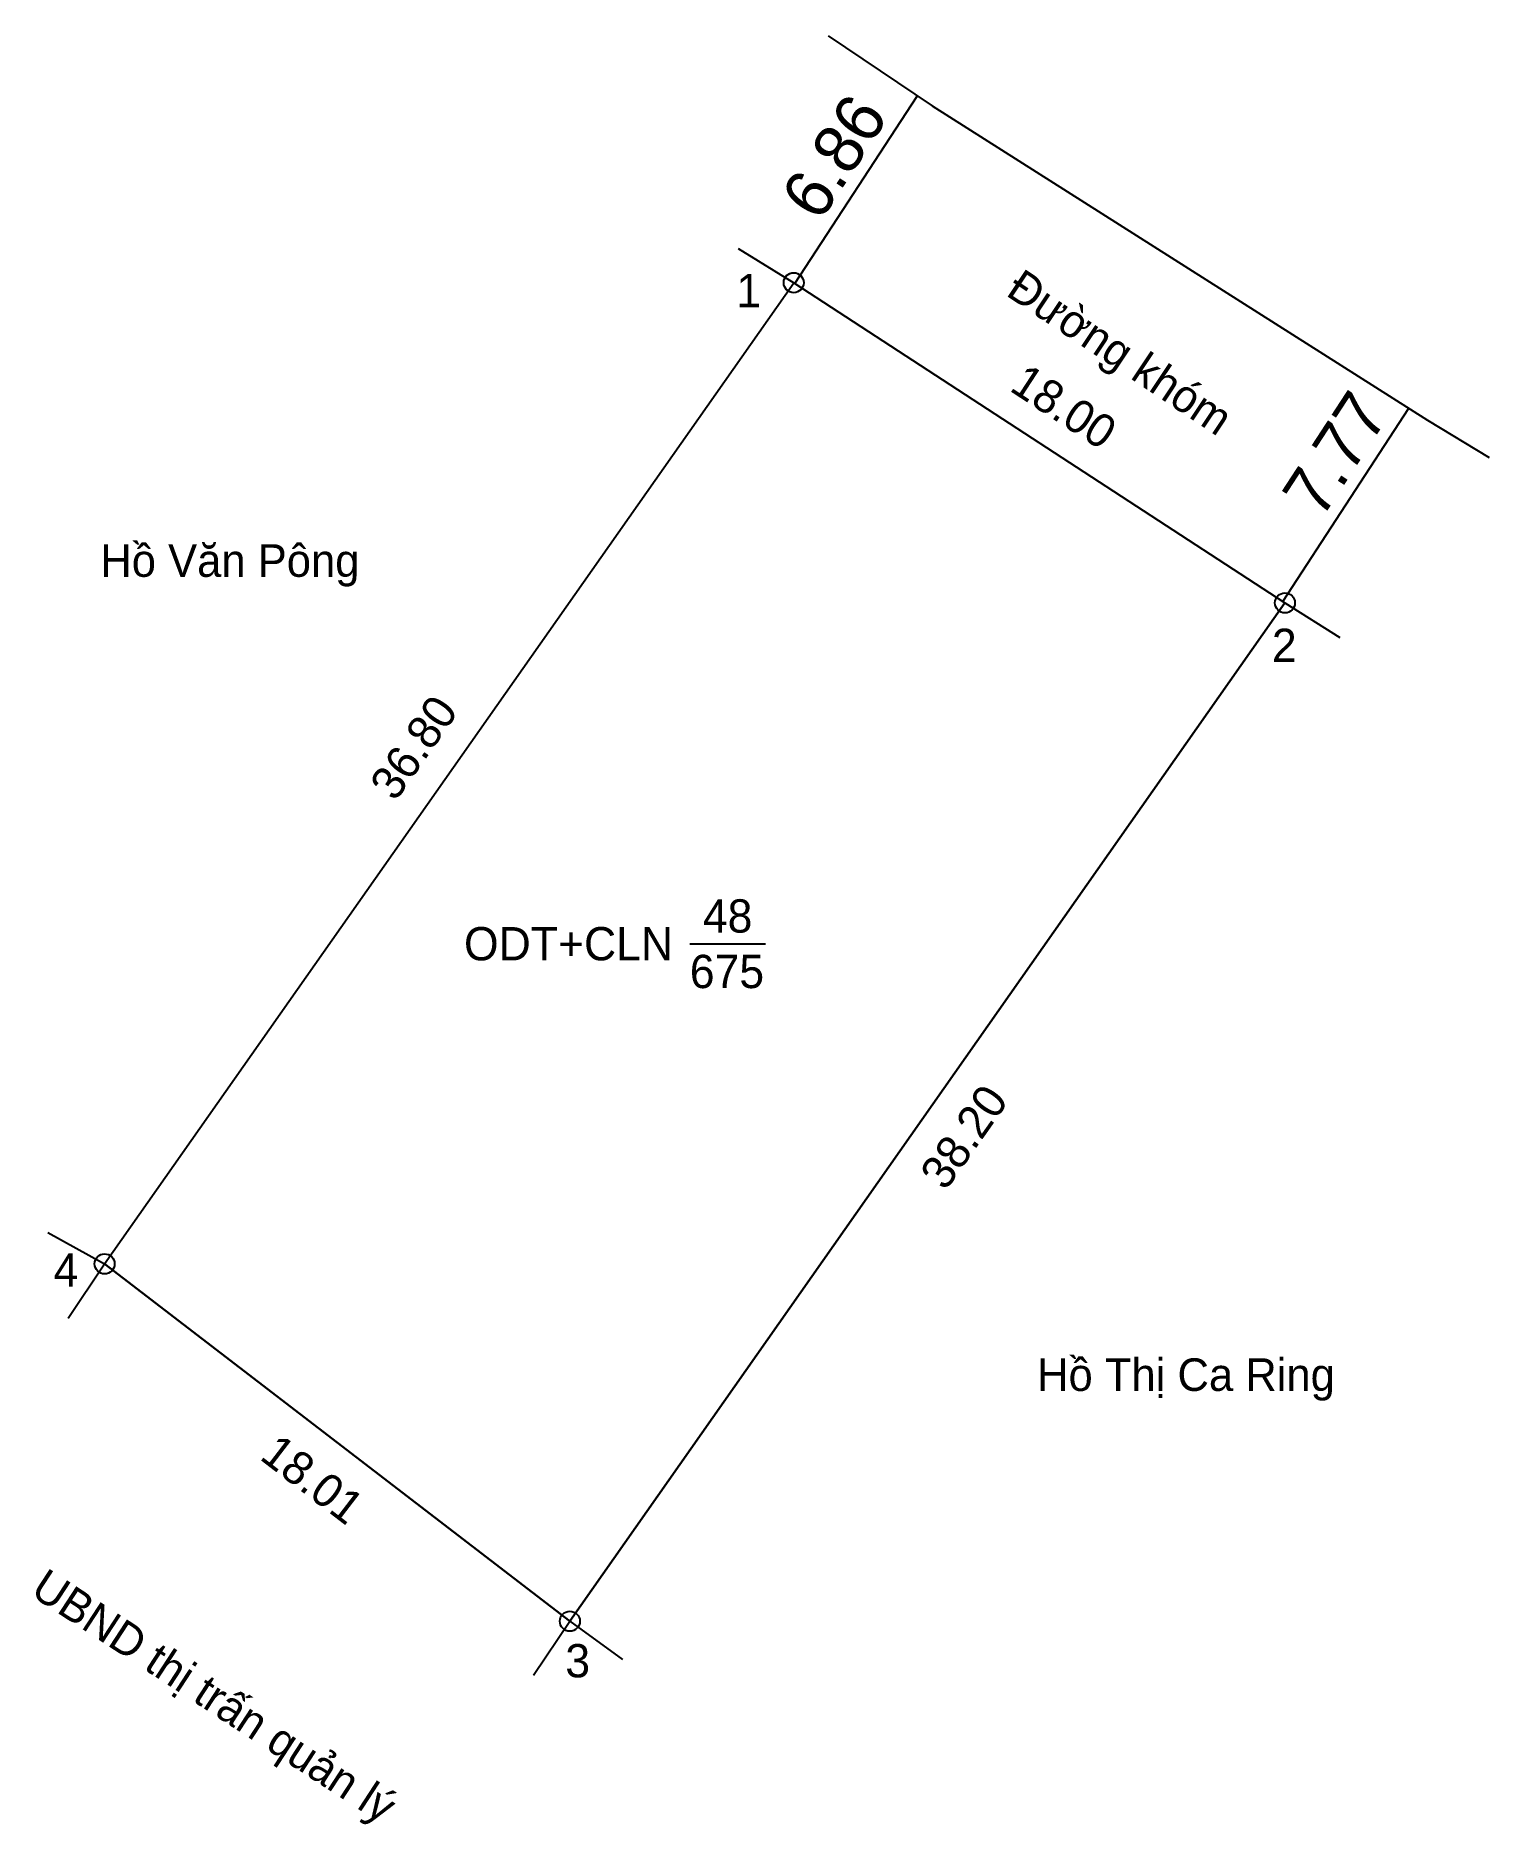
# Model space of a CAD drawing. Extents: x 535723.1 to 535767.7, y 1839208.5 to 1839263.4.
import ezdxf

# ---------------------------------------------------------------- set-up
doc = ezdxf.new("R2010")
doc.units = 0
for name, color, linetype in [('CanhThua', 7, 'Continuous'), ('ChieuDaiCanhThua', 7, 'Continuous'), ('Level 1', 7, 'Continuous'), ('Level 10', 7, 'Continuous'), ('Level 16', 7, 'Continuous'), ('MocDinhThua', 7, 'Continuous'), ('NhanDiaChinhThua', 7, 'Continuous'), ('SoHieuDinhThua', 7, 'Continuous')]:
    doc.layers.add(name, color=color, linetype=linetype)

msp = doc.modelspace()

# ---------------------------------------------------------------- linework, layer by layer
at = {"layer": 'CanhThua'}
for p, q in [((535725.19, 1839225.71), (535746.34, 1839255.83)), ((535746.34, 1839255.83), (535761.42, 1839246)), ((535761.42, 1839246), (535739.47, 1839214.74)), ((535739.47, 1839214.74), (535725.19, 1839225.71))]:
    msp.add_line(p, q, dxfattribs=at)
at = {"layer": 'Level 10'}
for p, q in [((535747.397, 1839263.409), (535750.59, 1839261.26)), ((535746.379, 1839255.805), (535750.127, 1839261.554)), ((535750.59, 1839261.26), (535765.79, 1839251.61)), ((535744.636, 1839256.883), (535746.34, 1839255.83)), ((535725.19, 1839225.71), (535746.34, 1839255.83)), ((535746.34, 1839255.83), (535761.42, 1839246)), ((535761.353, 1839246.044), (535765.218, 1839251.973)), ((535765.79, 1839251.61), (535767.689, 1839250.464)), ((535739.47, 1839214.74), (535761.42, 1839246)), ((535761.42, 1839246), (535763.103, 1839244.933)), ((535723.447, 1839226.672), (535725.19, 1839225.71)), ((535724.07, 1839224.048), (535725.19, 1839225.71)), ((535725.19, 1839225.71), (535739.47, 1839214.74)), ((535738.357, 1839213.088), (535739.47, 1839214.74)), ((535739.47, 1839214.74), (535741.089, 1839213.57))]:
    msp.add_line(p, q, dxfattribs=at)
at = {"layer": 'MocDinhThua'}
for centre in [(535746.34, 1839255.83), (535761.42, 1839246), (535725.19, 1839225.71), (535739.47, 1839214.74)]:
    msp.add_circle(centre, 0.307, dxfattribs=at)
at = {"layer": 'NhanDiaChinhThua'}
msp.add_line((535743.15, 1839235.538), (535745.476, 1839235.538), dxfattribs=at)

# ---------------------------------------------------------------- texts
at = {"layer": 'ChieuDaiCanhThua'}
for s, rotation, p in [('18.00', 326.9014, (535752.927, 1839252.536)), ('36.80', 54.9238, (535734.112, 1839239.874)), ('38.20', 54.9244, (535751, 1839227.923)), ('18.01', 322.4683, (535729.911, 1839219.737))]:
    msp.add_text(s, height=1.0223, rotation=rotation, dxfattribs=at).set_placement(p)
at = {"layer": 'Level 1'}
for s, p in [('6.86', (535747.14, 1839257.66)), ('7.77', (535762.528, 1839248.534))]:
    msp.add_text(s, height=1.5, rotation=56.9014, dxfattribs=at).set_placement(p)
at = {"layer": 'Level 16'}
for s, height, rotation, p in [('Đường khóm', 1, 326.2892, (535752.815, 1839255.461)), ('UBND thị trấn quản lý', 1.00002, 326.8833, (535722.871, 1839215.562))]:
    msp.add_text(s, height=height, rotation=rotation, dxfattribs=at).set_placement(p)
for s, p in [('Hồ Văn Pông', (535725.056, 1839246.8)), ('Hồ Thị Ca Ring', (535753.81, 1839221.81))]:
    msp.add_text(s, height=1.00002, dxfattribs=at).set_placement(p)
at = {"layer": 'NhanDiaChinhThua'}
for s, p in [('48', (535743.551, 1839235.879)), ('ODT+CLN', (535736.22, 1839235.027)), ('675', (535743.151, 1839234.175))]:
    msp.add_text(s, height=1.0223, dxfattribs=at).set_placement(p)
at = {"layer": 'SoHieuDinhThua'}
for s, p in [('1', (535744.579, 1839255.076)), ('2', (535761.019, 1839244.187)), ('4', (535723.621, 1839225.013)), ('3', (535739.33, 1839213.017))]:
    msp.add_text(s, height=1.022, dxfattribs=at).set_placement(p)

doc.saveas('drawing.dxf')
